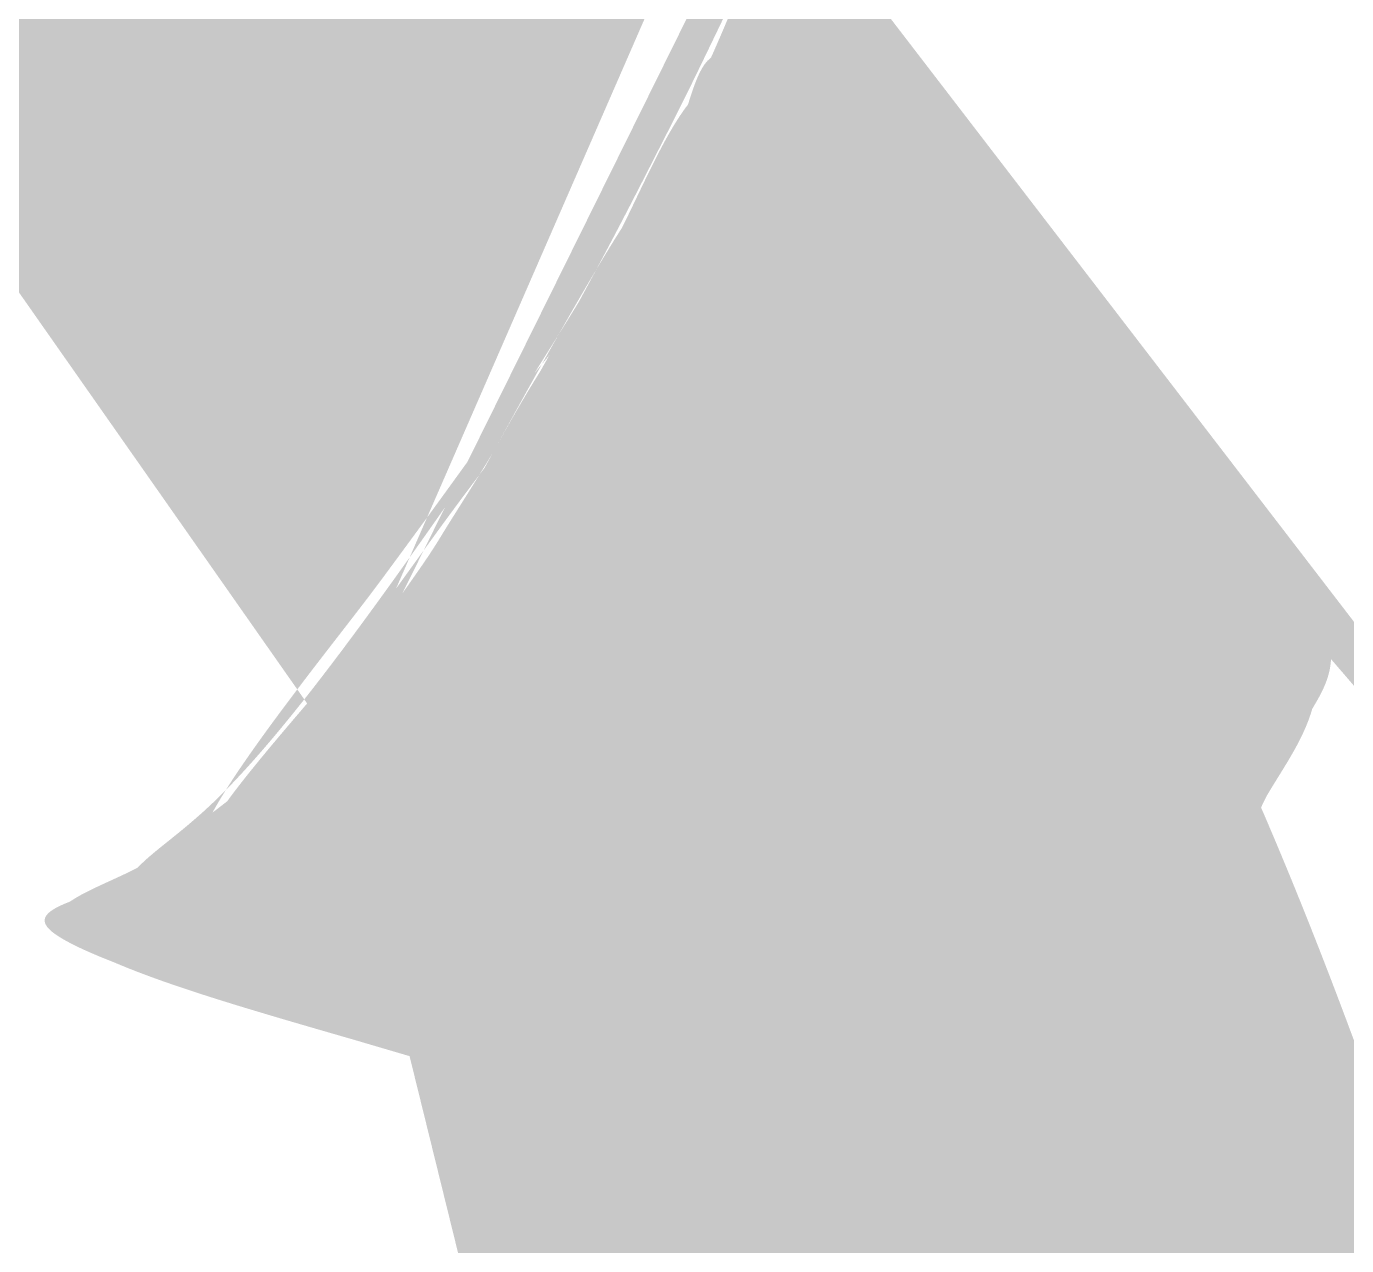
# Model space of a CAD drawing. Header units: metres. Extents: x -3 to 10, y -5 to 7.
import ezdxf

# ---------------------------------------------------------------- set-up
doc = ezdxf.new("R2010")
doc.units = ezdxf.units.M

msp = doc.modelspace()

# ---------------------------------------------------------------- hatches: boundary and pattern name
at = {"layer": 'P1_W0'}
h = msp.add_hatch(color=7, dxfattribs=at)
edge = h.paths.add_edge_path()
edge.add_spline(control_points=[(0, 0), (4, 7), (10, 1), (7, -5), (-3, -2), (0, 0)], knot_values=[0, 1, 2, 3, 4, 5, 6, 7], degree=1, periodic=1)
at = {"layer": 'P1_W1'}
h = msp.add_hatch(color=7, dxfattribs=at)
edge = h.paths.add_edge_path()
edge.add_spline(control_points=[(0, 0), (4, 7), (10, 1), (7, -5), (-3, -2), (0, 0)], knot_values=[0, 1, 2, 3, 4, 5, 6, 7], weights=[0.5, 1.25, 2, 1, 0.75, 0.5], degree=1, periodic=1)
at = {"layer": 'P2_W0'}
h = msp.add_hatch(color=7, dxfattribs=at)
edge = h.paths.add_edge_path()
edge.add_spline(control_points=[(0, 0), (4, 7), (10, 1), (7, -5), (-3, -2), (0, 0), (4, 7)], knot_values=[0, 1, 2, 3, 4, 5, 6, 7, 8, 9], degree=2, periodic=1)
at = {"layer": 'P2_W1'}
h = msp.add_hatch(color=7, dxfattribs=at)
edge = h.paths.add_edge_path()
edge.add_spline(control_points=[(0, 0), (4, 7), (10, 1), (7, -5), (-3, -2), (0, 0), (4, 7)], knot_values=[0, 1, 2, 3, 4, 5, 6, 7, 8, 9], weights=[0.5, 1.25, 2, 1, 0.75, 0.5, 1.25], degree=2, periodic=1)
at = {"layer": 'P3_W0'}
h = msp.add_hatch(color=7, dxfattribs=at)
edge = h.paths.add_edge_path()
edge.add_spline(control_points=[(0, 0), (4, 7), (10, 1), (7, -5), (-3, -2), (0, 0), (4, 7), (10, 1)], knot_values=[0, 1, 2, 3, 4, 5, 6, 7, 8, 9, 10, 11], degree=3, periodic=1)
at = {"layer": 'P3_W1'}
h = msp.add_hatch(color=7, dxfattribs=at)
edge = h.paths.add_edge_path()
edge.add_spline(control_points=[(0, 0), (4, 7), (10, 1), (7, -5), (-3, -2), (0, 0), (4, 7), (10, 1)], knot_values=[0, 1, 2, 3, 4, 5, 6, 7, 8, 9, 10, 11], weights=[0.5, 1.25, 2, 1, 0.75, 0.5, 1.25, 2], degree=3, periodic=1)

doc.saveas('drawing.dxf')
